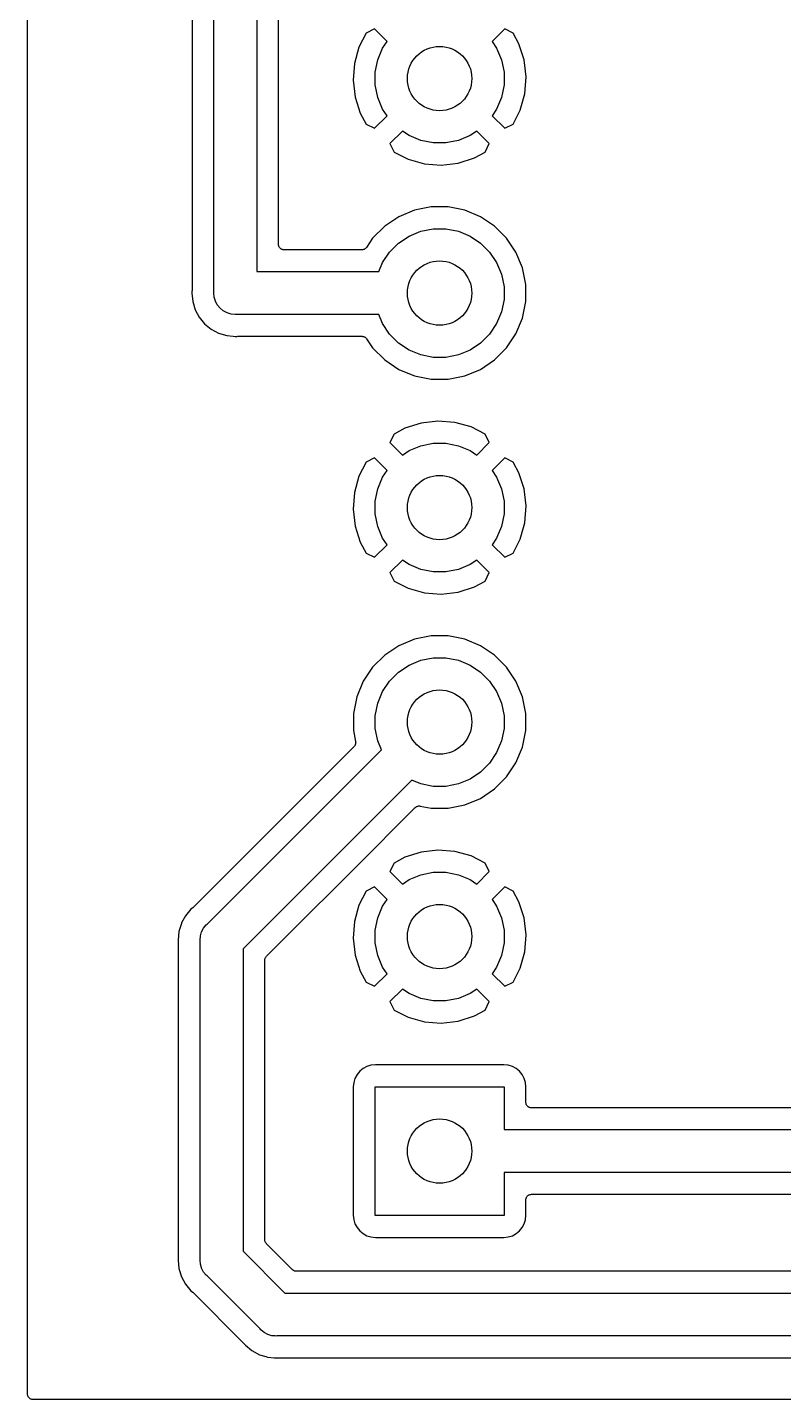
# Model space of a CAD drawing. Extents: x 102 to 177, y -151 to -48.
# Drawn here: x 102.16 to 119.77, y -150.57 to -118.59 of the extents above; entities that cross this region are included whole.
import ezdxf

# ---------------------------------------------------------------- set-up
doc = ezdxf.new("R2010")
doc.units = 0
doc.layers.add('BLACK', color=7, linetype='CONTINUOUS')

msp = doc.modelspace()

# ---------------------------------------------------------------- linework, layer by layer
at = {"layer": 'BLACK', "linetype": 'CONTINUOUS'}
for p, q in [((102.158, -150.445), (102.158, -47.675)), ((106.5, -124.755), (106.5, -93.0546)), ((105.992, -93.0858), (105.992, -124.724)), ((107.5, -93.53), (107.5, -124.28)), ((108.008, -123.645), (108.008, -94.165)), ((110.243, -118.622), (110.047, -118.719)), ((110.535, -118.914), (110.243, -118.622)), ((113.277, -118.622), (112.985, -118.914)), ((113.474, -118.72), (113.277, -118.622)), ((110.047, -118.719), (109.881, -119.045)), ((110.431, -119.069), (110.535, -118.914)), ((112.985, -118.914), (113.089, -119.069)), ((113.608, -118.97), (113.474, -118.72)), ((113.731, -119.347), (113.608, -118.97)), ((109.881, -119.045), (109.774, -119.426)), ((110.318, -119.342), (110.431, -119.069)), ((113.089, -119.069), (113.202, -119.342)), ((109.774, -119.426), (109.743, -119.82)), ((110.26, -119.632), (110.318, -119.342)), ((113.202, -119.342), (113.26, -119.632)), ((113.777, -119.74), (113.731, -119.347)), ((109.743, -119.82), (109.789, -120.213)), ((110.26, -119.928), (110.26, -119.632)), ((110.318, -120.218), (110.26, -119.928)), ((113.26, -119.928), (113.202, -120.218)), ((113.26, -119.632), (113.26, -119.928)), ((113.746, -120.134), (113.777, -119.74)), ((109.789, -120.213), (109.912, -120.59)), ((110.431, -120.491), (110.318, -120.218)), ((113.202, -120.218), (113.089, -120.491)), ((113.639, -120.515), (113.746, -120.134)), ((110.535, -120.646), (110.431, -120.491)), ((113.089, -120.491), (112.985, -120.646)), ((113.473, -120.841), (113.639, -120.515)), ((109.912, -120.59), (110.046, -120.84)), ((110.046, -120.84), (110.243, -120.938)), ((110.243, -120.938), (110.535, -120.646)), ((112.985, -120.646), (113.277, -120.938)), ((113.277, -120.938), (113.473, -120.841)), ((110.894, -121.005), (110.602, -121.297)), ((111.049, -121.109), (110.894, -121.005)), ((111.322, -121.222), (111.049, -121.109)), ((112.471, -121.109), (112.198, -121.222)), ((112.626, -121.005), (112.471, -121.109)), ((112.918, -121.297), (112.626, -121.005)), ((110.602, -121.297), (110.699, -121.493)), ((110.699, -121.493), (111.025, -121.659)), ((111.612, -121.28), (111.322, -121.222)), ((111.908, -121.28), (111.612, -121.28)), ((112.198, -121.222), (111.908, -121.28)), ((112.57, -121.628), (112.82, -121.494)), ((112.82, -121.494), (112.918, -121.297)), ((111.025, -121.659), (111.406, -121.766)), ((111.406, -121.766), (111.8, -121.797)), ((111.8, -121.797), (112.193, -121.751)), ((112.193, -121.751), (112.57, -121.628)), ((111.562, -122.772), (111.174, -122.849)), ((111.958, -122.772), (111.562, -122.772)), ((112.346, -122.849), (111.958, -122.772)), ((110.809, -123.001), (110.48, -123.22)), ((111.174, -122.849), (110.809, -123.001)), ((112.711, -123.001), (112.346, -122.849)), ((113.04, -123.22), (112.711, -123.001)), ((110.48, -123.22), (110.2, -123.5)), ((110.804, -123.615), (111.049, -123.451)), ((111.049, -123.451), (111.322, -123.338)), ((111.322, -123.338), (111.612, -123.28)), ((111.612, -123.28), (111.908, -123.28)), ((111.908, -123.28), (112.198, -123.338)), ((112.198, -123.338), (112.471, -123.451)), ((112.471, -123.451), (112.716, -123.615)), ((113.32, -123.5), (113.04, -123.22)), ((108.009, -123.657), (108.008, -123.645)), ((108.01, -123.669), (108.009, -123.657)), ((108.01, -123.67), (108.01, -123.669)), ((108.01, -123.669), (108.01, -123.669)), ((108.014, -123.681), (108.01, -123.67)), ((108.017, -123.693), (108.014, -123.681)), ((108.018, -123.693), (108.017, -123.693)), ((108.017, -123.693), (108.017, -123.693)), ((108.023, -123.704), (108.018, -123.693)), ((108.029, -123.715), (108.023, -123.704)), ((108.037, -123.725), (108.029, -123.715)), ((108.029, -123.715), (108.029, -123.715)), ((108.029, -123.715), (108.029, -123.715)), ((108.044, -123.734), (108.037, -123.725)), ((108.045, -123.734), (108.044, -123.734)), ((108.054, -123.742), (108.045, -123.734)), ((108.045, -123.734), (108.045, -123.734)), ((108.063, -123.75), (108.054, -123.742)), ((108.064, -123.75), (108.063, -123.75)), ((108.075, -123.756), (108.064, -123.75)), ((108.064, -123.75), (108.064, -123.75)), ((108.085, -123.762), (108.075, -123.756)), ((108.086, -123.762), (108.085, -123.762)), ((108.085, -123.762), (108.085, -123.762)), ((108.097, -123.766), (108.086, -123.762)), ((108.109, -123.769), (108.097, -123.766)), ((108.121, -123.771), (108.109, -123.769)), ((108.109, -123.769), (108.109, -123.769)), ((108.109, -123.769), (108.109, -123.769)), ((108.133, -123.772), (108.121, -123.771)), ((108.134, -123.772), (108.133, -123.772)), ((108.135, -123.772), (108.134, -123.772)), ((108.134, -123.772), (108.134, -123.772)), ((108.134, -123.772), (108.134, -123.772)), ((109.951, -123.772), (108.135, -123.772)), ((109.962, -123.771), (109.951, -123.772)), ((109.974, -123.77), (109.962, -123.771)), ((109.975, -123.77), (109.974, -123.77)), ((109.987, -123.766), (109.975, -123.77)), ((109.975, -123.77), (109.975, -123.77)), ((109.998, -123.763), (109.987, -123.766)), ((109.999, -123.762), (109.998, -123.763)), ((109.998, -123.763), (109.998, -123.763)), ((110.009, -123.757), (109.999, -123.762)), ((110.02, -123.751), (110.009, -123.757)), ((110.021, -123.751), (110.02, -123.751)), ((110.02, -123.751), (110.02, -123.751)), ((110.03, -123.743), (110.021, -123.751)), ((110.039, -123.736), (110.03, -123.743)), ((110.04, -123.736), (110.039, -123.736)), ((110.048, -123.726), (110.04, -123.735)), ((110.04, -123.735), (110.04, -123.736)), ((110.055, -123.717), (110.048, -123.726)), ((110.056, -123.716), (110.055, -123.717)), ((110.2, -123.5), (110.056, -123.716)), ((110.056, -123.716), (110.056, -123.716)), ((110.056, -123.716), (110.056, -123.716)), ((110.056, -123.716), (110.056, -123.716)), ((110.595, -123.824), (110.804, -123.615)), ((112.716, -123.615), (112.925, -123.824)), ((113.539, -123.829), (113.32, -123.5)), ((110.344, -124.28), (110.431, -124.069)), ((110.431, -124.069), (110.595, -123.824)), ((112.925, -123.824), (113.089, -124.069)), ((113.089, -124.069), (113.202, -124.342)), ((113.691, -124.194), (113.539, -123.829)), ((107.5, -124.28), (110.344, -124.28)), ((113.202, -124.342), (113.26, -124.632)), ((113.768, -124.582), (113.691, -124.194)), ((105.992, -124.726), (105.991, -124.731)), ((105.991, -124.731), (105.991, -124.737)), ((105.992, -124.724), (105.992, -124.726)), ((113.26, -124.632), (113.26, -124.928)), ((113.768, -124.978), (113.768, -124.582)), ((105.991, -124.737), (105.987, -124.78)), ((105.987, -124.78), (106.007, -124.978)), ((106.007, -124.978), (106.064, -125.168)), ((106.498, -124.78), (106.5, -124.755)), ((106.507, -124.878), (106.498, -124.78)), ((106.536, -124.972), (106.507, -124.878)), ((106.581, -125.058), (106.536, -124.972)), ((113.26, -124.928), (113.202, -125.218)), ((113.691, -125.366), (113.768, -124.978)), ((106.064, -125.168), (106.158, -125.343)), ((106.158, -125.343), (106.284, -125.496)), ((106.582, -125.059), (106.581, -125.058)), ((106.645, -125.135), (106.582, -125.059)), ((106.721, -125.198), (106.645, -125.135)), ((106.808, -125.244), (106.721, -125.198)), ((106.902, -125.273), (106.808, -125.244)), ((107, -125.282), (106.902, -125.273)), ((107.025, -125.28), (107, -125.282)), ((110.344, -125.28), (107.025, -125.28)), ((110.431, -125.491), (110.344, -125.28)), ((113.202, -125.218), (113.089, -125.491)), ((113.539, -125.731), (113.691, -125.366)), ((106.284, -125.496), (106.437, -125.622)), ((106.437, -125.622), (106.612, -125.716)), ((110.595, -125.736), (110.431, -125.491)), ((113.089, -125.491), (112.925, -125.736)), ((106.612, -125.716), (106.802, -125.773)), ((106.802, -125.773), (106.95, -125.788)), ((106.95, -125.788), (107, -125.793)), ((107, -125.793), (107.043, -125.789)), ((107.043, -125.789), (107.045, -125.788)), ((107.045, -125.788), (107.05, -125.789)), ((107.05, -125.789), (107.056, -125.788)), ((107.056, -125.788), (109.951, -125.788)), ((109.951, -125.788), (109.951, -125.788)), ((109.951, -125.788), (109.951, -125.788)), ((109.951, -125.788), (109.951, -125.788)), ((109.951, -125.788), (109.952, -125.788)), ((109.952, -125.788), (109.964, -125.789)), ((109.964, -125.789), (109.976, -125.791)), ((109.976, -125.791), (109.976, -125.791)), ((109.976, -125.791), (109.977, -125.791)), ((109.977, -125.791), (109.988, -125.794)), ((109.988, -125.794), (110, -125.798)), ((110, -125.798), (110, -125.798)), ((110, -125.798), (110.001, -125.798)), ((110.001, -125.798), (110.011, -125.804)), ((110.011, -125.804), (110.021, -125.81)), ((110.021, -125.81), (110.022, -125.81)), ((110.022, -125.81), (110.022, -125.81)), ((110.022, -125.81), (110.031, -125.818)), ((110.031, -125.818), (110.041, -125.825)), ((110.041, -125.825), (110.041, -125.826)), ((110.041, -125.826), (110.041, -125.826)), ((110.041, -125.826), (110.049, -125.835)), ((110.049, -125.835), (110.056, -125.844)), ((110.056, -125.844), (110.2, -126.06)), ((110.804, -125.945), (110.595, -125.736)), ((111.049, -126.109), (110.804, -125.945)), ((112.716, -125.945), (112.471, -126.109)), ((112.925, -125.736), (112.716, -125.945)), ((113.32, -126.06), (113.398, -125.943)), ((113.398, -125.943), (113.539, -125.731)), ((113.398, -125.943), (113.398, -125.943)), ((110.2, -126.06), (110.48, -126.34)), ((111.322, -126.222), (111.049, -126.109)), ((111.612, -126.28), (111.322, -126.222)), ((111.908, -126.28), (111.612, -126.28)), ((112.198, -126.222), (111.908, -126.28)), ((112.471, -126.109), (112.198, -126.222)), ((113.04, -126.34), (113.32, -126.06)), ((110.48, -126.34), (110.809, -126.559)), ((110.809, -126.559), (111.174, -126.711)), ((112.346, -126.711), (112.711, -126.559)), ((112.711, -126.559), (113.04, -126.34)), ((111.174, -126.711), (111.562, -126.788)), ((111.562, -126.788), (111.958, -126.788)), ((111.958, -126.788), (112.346, -126.711)), ((110.95, -127.932), (110.7, -128.066)), ((111.327, -127.809), (110.95, -127.932)), ((111.72, -127.763), (111.327, -127.809)), ((112.114, -127.794), (111.72, -127.763)), ((112.495, -127.901), (112.114, -127.794)), ((112.821, -128.067), (112.495, -127.901)), ((110.7, -128.066), (110.602, -128.263)), ((112.918, -128.263), (112.821, -128.067)), ((110.602, -128.263), (110.894, -128.555)), ((110.894, -128.555), (111.049, -128.451)), ((111.049, -128.451), (111.322, -128.338)), ((111.322, -128.338), (111.612, -128.28)), ((111.612, -128.28), (111.908, -128.28)), ((111.908, -128.28), (112.198, -128.338)), ((112.198, -128.338), (112.471, -128.451)), ((112.471, -128.451), (112.626, -128.555)), ((112.626, -128.555), (112.918, -128.263)), ((110.047, -128.719), (109.881, -129.045)), ((110.243, -128.622), (110.047, -128.719)), ((110.535, -128.914), (110.243, -128.622)), ((113.277, -128.622), (112.985, -128.914)), ((113.474, -128.72), (113.277, -128.622)), ((113.608, -128.97), (113.474, -128.72)), ((109.881, -129.045), (109.774, -129.426)), ((110.318, -129.342), (110.431, -129.069)), ((110.431, -129.069), (110.535, -128.914)), ((112.985, -128.914), (113.089, -129.069)), ((113.089, -129.069), (113.202, -129.342)), ((113.731, -129.347), (113.608, -128.97)), ((109.774, -129.426), (109.743, -129.82)), ((110.26, -129.632), (110.318, -129.342)), ((113.202, -129.342), (113.26, -129.632)), ((113.777, -129.74), (113.731, -129.347)), ((109.743, -129.82), (109.789, -130.213)), ((110.26, -129.928), (110.26, -129.632)), ((113.26, -129.632), (113.26, -129.928)), ((113.746, -130.134), (113.777, -129.74)), ((110.318, -130.218), (110.26, -129.928)), ((113.26, -129.928), (113.202, -130.218)), ((113.639, -130.515), (113.746, -130.134)), ((109.789, -130.213), (109.912, -130.59)), ((110.431, -130.491), (110.318, -130.218)), ((110.535, -130.646), (110.431, -130.491)), ((113.089, -130.491), (112.985, -130.646)), ((113.202, -130.218), (113.089, -130.491)), ((109.912, -130.59), (110.046, -130.84)), ((110.243, -130.938), (110.535, -130.646)), ((112.985, -130.646), (113.277, -130.938)), ((113.473, -130.841), (113.639, -130.515)), ((110.046, -130.84), (110.243, -130.938)), ((110.894, -131.005), (110.602, -131.297)), ((111.049, -131.109), (110.894, -131.005)), ((111.322, -131.222), (111.049, -131.109)), ((112.471, -131.109), (112.198, -131.222)), ((112.626, -131.005), (112.471, -131.109)), ((112.918, -131.297), (112.626, -131.005)), ((113.277, -130.938), (113.473, -130.841)), ((110.602, -131.297), (110.699, -131.493)), ((111.612, -131.28), (111.322, -131.222)), ((111.908, -131.28), (111.612, -131.28)), ((112.198, -131.222), (111.908, -131.28)), ((112.82, -131.494), (112.918, -131.297)), ((110.699, -131.493), (111.025, -131.659)), ((111.025, -131.659), (111.406, -131.766)), ((111.406, -131.766), (111.8, -131.797)), ((111.8, -131.797), (112.193, -131.751)), ((112.193, -131.751), (112.57, -131.628)), ((112.57, -131.628), (112.82, -131.494)), ((110.809, -133.001), (110.48, -133.22)), ((111.174, -132.849), (110.809, -133.001)), ((111.562, -132.772), (111.174, -132.849)), ((111.958, -132.772), (111.562, -132.772)), ((112.346, -132.849), (111.958, -132.772)), ((112.711, -133.001), (112.346, -132.849)), ((113.04, -133.22), (112.711, -133.001)), ((110.48, -133.22), (110.2, -133.5)), ((111.049, -133.451), (111.322, -133.338)), ((111.322, -133.338), (111.612, -133.28)), ((111.612, -133.28), (111.908, -133.28)), ((111.908, -133.28), (112.198, -133.338)), ((112.198, -133.338), (112.471, -133.451)), ((113.32, -133.5), (113.04, -133.22)), ((110.2, -133.5), (109.981, -133.829)), ((110.595, -133.824), (110.804, -133.615)), ((110.804, -133.615), (111.049, -133.451)), ((112.471, -133.451), (112.716, -133.615)), ((112.716, -133.615), (112.925, -133.824)), ((113.539, -133.829), (113.32, -133.5)), ((109.981, -133.829), (109.829, -134.194)), ((110.431, -134.069), (110.595, -133.824)), ((112.925, -133.824), (113.089, -134.069)), ((113.691, -134.194), (113.539, -133.829)), ((109.829, -134.194), (109.752, -134.582)), ((110.318, -134.342), (110.431, -134.069)), ((113.089, -134.069), (113.202, -134.342)), ((113.768, -134.582), (113.691, -134.194)), ((109.752, -134.582), (109.752, -134.978)), ((110.26, -134.632), (110.318, -134.342)), ((110.26, -134.928), (110.26, -134.632)), ((113.202, -134.342), (113.26, -134.632)), ((113.26, -134.632), (113.26, -134.928)), ((113.768, -134.978), (113.768, -134.582)), ((110.318, -135.218), (110.26, -134.928)), ((113.26, -134.928), (113.202, -135.218)), ((109.752, -134.978), (109.803, -135.232)), ((109.802, -135.283), (109.799, -135.294)), ((109.803, -135.282), (109.802, -135.283)), ((109.802, -135.283), (109.802, -135.283)), ((109.803, -135.232), (109.803, -135.233)), ((109.803, -135.233), (109.803, -135.233)), ((109.803, -135.233), (109.803, -135.233)), ((109.803, -135.233), (109.803, -135.234)), ((109.803, -135.234), (109.804, -135.246)), ((109.804, -135.27), (109.803, -135.282)), ((109.804, -135.246), (109.805, -135.257)), ((109.805, -135.259), (109.804, -135.27)), ((109.805, -135.257), (109.805, -135.258)), ((109.805, -135.258), (109.805, -135.259)), ((110.405, -135.428), (110.318, -135.218)), ((113.202, -135.218), (113.089, -135.491)), ((113.691, -135.366), (113.768, -134.978)), ((109.768, -135.347), (106.007, -139.108)), ((106.344, -139.489), (110.405, -135.428)), ((109.775, -135.338), (109.768, -135.347)), ((109.783, -135.329), (109.775, -135.338)), ((109.784, -135.327), (109.783, -135.328)), ((109.783, -135.328), (109.783, -135.329)), ((109.789, -135.317), (109.784, -135.327)), ((109.795, -135.307), (109.789, -135.317)), ((109.799, -135.294), (109.795, -135.306)), ((109.795, -135.306), (109.795, -135.306)), ((109.795, -135.306), (109.795, -135.307)), ((113.089, -135.491), (112.925, -135.736)), ((113.539, -135.731), (113.691, -135.366)), ((112.925, -135.736), (112.716, -135.945)), ((113.32, -136.06), (113.539, -135.731)), ((111.112, -136.135), (107.18, -140.067)), ((111.322, -136.222), (111.112, -136.135)), ((111.612, -136.28), (111.322, -136.222)), ((112.198, -136.222), (111.908, -136.28)), ((112.471, -136.109), (112.198, -136.222)), ((112.716, -135.945), (112.471, -136.109)), ((113.04, -136.34), (113.32, -136.06)), ((111.908, -136.28), (111.612, -136.28)), ((112.346, -136.711), (112.711, -136.559)), ((112.711, -136.559), (113.04, -136.34)), ((109.767, -138.199), (111.193, -136.772)), ((111.193, -136.772), (111.194, -136.772)), ((111.194, -136.772), (111.195, -136.771)), ((111.194, -136.772), (111.194, -136.772)), ((111.194, -136.772), (111.194, -136.772)), ((111.195, -136.771), (111.204, -136.764)), ((111.204, -136.764), (111.213, -136.756)), ((111.213, -136.756), (111.214, -136.756)), ((111.214, -136.755), (111.224, -136.75)), ((111.214, -136.756), (111.214, -136.755)), ((111.224, -136.75), (111.235, -136.745)), ((111.235, -136.745), (111.235, -136.744)), ((111.235, -136.744), (111.236, -136.744)), ((111.236, -136.744), (111.247, -136.741)), ((111.247, -136.741), (111.259, -136.737)), ((111.259, -136.737), (111.259, -136.737)), ((111.259, -136.737), (111.26, -136.737)), ((111.26, -136.737), (111.272, -136.736)), ((111.272, -136.736), (111.283, -136.735)), ((111.283, -136.735), (111.284, -136.735)), ((111.284, -136.735), (111.284, -136.735)), ((111.284, -136.735), (111.296, -136.736)), ((111.296, -136.736), (111.308, -136.737)), ((111.308, -136.737), (111.562, -136.788)), ((111.562, -136.788), (111.958, -136.788)), ((111.958, -136.788), (112.346, -136.711)), ((111.327, -137.809), (110.95, -137.932)), ((111.72, -137.763), (111.327, -137.809)), ((112.114, -137.794), (111.72, -137.763)), ((112.495, -137.901), (112.114, -137.794)), ((110.7, -138.066), (110.602, -138.263)), ((110.95, -137.932), (110.7, -138.066)), ((112.821, -138.067), (112.495, -137.901)), ((112.918, -138.263), (112.821, -138.067)), ((108.233, -139.733), (109.767, -138.199)), ((109.767, -138.199), (109.767, -138.199)), ((110.602, -138.263), (110.894, -138.555)), ((110.894, -138.555), (111.049, -138.451)), ((111.049, -138.451), (111.322, -138.338)), ((111.322, -138.338), (111.612, -138.28)), ((111.612, -138.28), (111.908, -138.28)), ((111.908, -138.28), (112.198, -138.338)), ((112.198, -138.338), (112.471, -138.451)), ((112.471, -138.451), (112.626, -138.555)), ((112.626, -138.555), (112.918, -138.263)), ((110.047, -138.719), (109.881, -139.045)), ((110.243, -138.622), (110.047, -138.719)), ((110.535, -138.914), (110.243, -138.622)), ((113.277, -138.622), (112.985, -138.914)), ((113.474, -138.72), (113.277, -138.622)), ((113.608, -138.97), (113.474, -138.72)), ((105.997, -139.116), (105.964, -139.144)), ((106.001, -139.112), (105.997, -139.116)), ((106.005, -139.109), (106.001, -139.112)), ((106.007, -139.108), (106.005, -139.109)), ((109.881, -139.045), (109.774, -139.426)), ((110.318, -139.342), (110.431, -139.069)), ((110.431, -139.069), (110.535, -138.914)), ((112.985, -138.914), (113.089, -139.069)), ((113.089, -139.069), (113.202, -139.342)), ((113.731, -139.347), (113.608, -138.97)), ((105.838, -139.297), (105.749, -139.463)), ((105.964, -139.144), (105.838, -139.297)), ((109.774, -139.426), (109.743, -139.82)), ((110.26, -139.632), (110.318, -139.342)), ((113.202, -139.342), (113.26, -139.632)), ((113.777, -139.74), (113.731, -139.347)), ((105.687, -139.662), (105.667, -139.86)), ((105.744, -139.472), (105.687, -139.662)), ((105.749, -139.463), (105.744, -139.472)), ((105.749, -139.463), (105.749, -139.463)), ((106.178, -139.86), (106.187, -139.762)), ((106.187, -139.762), (106.196, -139.733)), ((106.196, -139.733), (106.216, -139.668)), ((106.216, -139.668), (106.262, -139.581)), ((106.262, -139.581), (106.325, -139.505)), ((106.325, -139.505), (106.344, -139.489)), ((107.725, -140.24), (108.232, -139.733)), ((108.232, -139.733), (108.233, -139.733)), ((110.26, -139.928), (110.26, -139.632)), ((113.26, -139.632), (113.26, -139.928)), ((113.746, -140.134), (113.777, -139.74)), ((105.667, -139.86), (105.671, -139.903)), ((105.671, -139.903), (105.672, -139.905)), ((105.672, -139.905), (105.671, -139.91)), ((105.671, -139.91), (105.672, -139.916)), ((105.672, -139.916), (105.672, -147.264)), ((106.18, -139.885), (106.178, -139.86)), ((106.18, -147.295), (106.18, -139.885)), ((107.18, -140.067), (107.18, -147.113)), ((109.743, -139.82), (109.789, -140.213)), ((110.318, -140.218), (110.26, -139.928)), ((113.26, -139.928), (113.202, -140.218)), ((107.688, -140.328), (107.689, -140.317)), ((107.688, -140.33), (107.688, -140.328)), ((107.688, -146.85), (107.688, -140.33)), ((107.688, -140.33), (107.688, -140.33)), ((107.688, -140.33), (107.688, -140.33)), ((107.688, -140.33), (107.688, -140.33)), ((107.689, -140.317), (107.691, -140.305)), ((107.691, -140.304), (107.694, -140.293)), ((107.691, -140.305), (107.691, -140.304)), ((107.691, -140.304), (107.691, -140.304)), ((107.694, -140.293), (107.698, -140.281)), ((107.698, -140.28), (107.704, -140.27)), ((107.698, -140.281), (107.698, -140.28)), ((107.698, -140.281), (107.698, -140.281)), ((107.704, -140.27), (107.709, -140.259)), ((107.709, -140.259), (107.71, -140.259)), ((107.71, -140.258), (107.718, -140.249)), ((107.71, -140.259), (107.71, -140.258)), ((107.718, -140.249), (107.725, -140.24)), ((109.789, -140.213), (109.912, -140.59)), ((110.431, -140.491), (110.318, -140.218)), ((113.202, -140.218), (113.089, -140.491)), ((113.639, -140.515), (113.746, -140.134)), ((109.912, -140.59), (110.046, -140.84)), ((110.243, -140.938), (110.535, -140.646)), ((110.535, -140.646), (110.431, -140.491)), ((113.089, -140.491), (112.985, -140.646)), ((112.985, -140.646), (113.277, -140.938)), ((113.473, -140.841), (113.639, -140.515)), ((110.046, -140.84), (110.243, -140.938)), ((110.894, -141.005), (110.602, -141.297)), ((111.049, -141.109), (110.894, -141.005)), ((112.626, -141.005), (112.471, -141.109)), ((112.918, -141.297), (112.626, -141.005)), ((113.277, -140.938), (113.473, -140.841)), ((110.602, -141.297), (110.699, -141.493)), ((111.322, -141.222), (111.049, -141.109)), ((111.612, -141.28), (111.322, -141.222)), ((111.908, -141.28), (111.612, -141.28)), ((112.198, -141.222), (111.908, -141.28)), ((112.471, -141.109), (112.198, -141.222)), ((112.82, -141.494), (112.918, -141.297)), ((110.699, -141.493), (111.025, -141.659)), ((111.025, -141.659), (111.406, -141.766)), ((112.193, -141.751), (112.57, -141.628)), ((112.57, -141.628), (112.82, -141.494)), ((111.406, -141.766), (111.8, -141.797)), ((111.8, -141.797), (112.193, -141.751)), ((109.899, -142.919), (109.836, -142.996)), ((109.976, -142.856), (109.899, -142.919)), ((110.065, -142.808), (109.976, -142.856)), ((110.16, -142.779), (110.065, -142.808)), ((110.266, -142.769), (110.16, -142.779)), ((113.254, -142.769), (110.266, -142.769)), ((113.36, -142.779), (113.254, -142.769)), ((113.455, -142.808), (113.36, -142.779)), ((113.544, -142.856), (113.455, -142.808)), ((113.621, -142.919), (113.544, -142.856)), ((113.684, -142.996), (113.621, -142.919)), ((109.759, -143.18), (109.749, -143.286)), ((109.749, -143.286), (109.749, -146.274)), ((109.788, -143.085), (109.759, -143.18)), ((109.836, -142.996), (109.788, -143.085)), ((110.26, -146.28), (110.26, -143.28)), ((110.26, -143.28), (113.26, -143.28)), ((113.26, -143.28), (113.26, -144.28)), ((113.732, -143.085), (113.684, -142.996)), ((113.761, -143.18), (113.732, -143.085)), ((113.771, -143.286), (113.761, -143.18)), ((113.771, -143.645), (113.771, -143.286)), ((113.772, -143.657), (113.771, -143.645)), ((113.773, -143.669), (113.772, -143.657)), ((113.773, -143.67), (113.773, -143.669)), ((113.773, -143.669), (113.773, -143.669)), ((113.777, -143.681), (113.773, -143.67)), ((113.78, -143.693), (113.777, -143.681)), ((113.781, -143.693), (113.78, -143.693)), ((113.786, -143.704), (113.781, -143.693)), ((113.781, -143.693), (113.781, -143.693)), ((113.792, -143.715), (113.786, -143.704)), ((113.8, -143.725), (113.792, -143.715)), ((113.792, -143.715), (113.792, -143.715)), ((113.792, -143.715), (113.792, -143.715)), ((113.807, -143.734), (113.8, -143.725)), ((113.808, -143.734), (113.807, -143.734)), ((113.817, -143.742), (113.808, -143.734)), ((113.808, -143.734), (113.808, -143.734)), ((113.826, -143.75), (113.817, -143.742)), ((113.827, -143.75), (113.826, -143.75)), ((113.838, -143.756), (113.827, -143.75)), ((113.827, -143.75), (113.827, -143.75)), ((113.848, -143.762), (113.838, -143.756)), ((113.849, -143.762), (113.848, -143.762)), ((113.848, -143.762), (113.848, -143.762)), ((113.86, -143.766), (113.849, -143.762)), ((113.872, -143.769), (113.86, -143.766)), ((113.873, -143.769), (113.872, -143.769)), ((113.872, -143.769), (113.872, -143.769)), ((113.884, -143.771), (113.873, -143.769)), ((113.896, -143.772), (113.884, -143.771)), ((113.897, -143.772), (113.896, -143.772)), ((113.898, -143.772), (113.897, -143.772)), ((113.897, -143.772), (113.897, -143.772)), ((113.897, -143.772), (113.897, -143.772)), ((132.88, -143.772), (113.898, -143.772)), ((113.26, -144.28), (133.143, -144.28)), ((133.325, -145.28), (113.26, -145.28)), ((113.26, -145.28), (113.26, -146.28)), ((113.787, -145.855), (113.793, -145.844)), ((113.793, -145.843), (113.801, -145.834)), ((113.793, -145.844), (113.793, -145.843)), ((113.793, -145.844), (113.793, -145.844)), ((113.801, -145.834), (113.809, -145.825)), ((113.809, -145.824), (113.819, -145.817)), ((113.809, -145.825), (113.809, -145.824)), ((113.809, -145.825), (113.809, -145.825)), ((113.819, -145.817), (113.828, -145.809)), ((113.828, -145.809), (113.828, -145.809)), ((113.828, -145.809), (113.829, -145.809)), ((113.829, -145.809), (113.839, -145.803)), ((113.839, -145.803), (113.85, -145.798)), ((113.85, -145.797), (113.862, -145.794)), ((113.85, -145.798), (113.85, -145.797)), ((113.85, -145.797), (113.85, -145.797)), ((113.862, -145.794), (113.873, -145.79)), ((113.873, -145.79), (113.874, -145.79)), ((113.874, -145.79), (113.886, -145.789)), ((113.874, -145.79), (113.874, -145.79)), ((113.886, -145.789), (113.898, -145.788)), ((113.898, -145.788), (133.294, -145.788)), ((113.771, -145.913), (113.772, -145.901)), ((113.771, -145.914), (113.771, -145.913)), ((113.771, -145.915), (113.771, -145.914)), ((113.771, -145.914), (113.771, -145.914)), ((113.771, -145.914), (113.771, -145.914)), ((113.771, -146.274), (113.771, -145.915)), ((113.772, -145.901), (113.774, -145.889)), ((113.774, -145.889), (113.777, -145.877)), ((113.774, -145.889), (113.774, -145.889)), ((113.774, -145.889), (113.774, -145.889)), ((113.777, -145.877), (113.781, -145.866)), ((113.781, -145.865), (113.787, -145.855)), ((113.781, -145.866), (113.781, -145.865)), ((113.781, -145.865), (113.781, -145.865)), ((109.749, -146.274), (109.759, -146.38)), ((109.759, -146.38), (109.788, -146.475)), ((109.788, -146.475), (109.836, -146.564)), ((113.26, -146.28), (110.26, -146.28)), ((113.684, -146.564), (113.732, -146.475)), ((113.732, -146.475), (113.761, -146.38)), ((113.761, -146.38), (113.771, -146.274)), ((109.836, -146.564), (109.899, -146.641)), ((109.899, -146.641), (109.976, -146.704)), ((109.976, -146.704), (110.065, -146.752)), ((110.065, -146.752), (110.16, -146.781)), ((110.16, -146.781), (110.266, -146.791)), ((110.266, -146.791), (113.254, -146.791)), ((113.254, -146.791), (113.36, -146.781)), ((113.36, -146.781), (113.455, -146.752)), ((113.455, -146.752), (113.544, -146.704)), ((113.544, -146.704), (113.621, -146.641)), ((113.621, -146.641), (113.684, -146.564)), ((107.18, -147.113), (108.157, -148.09)), ((107.689, -146.862), (107.688, -146.85)), ((107.69, -146.873), (107.689, -146.862)), ((107.69, -146.874), (107.69, -146.873)), ((107.69, -146.875), (107.69, -146.874)), ((107.694, -146.886), (107.69, -146.875)), ((107.697, -146.897), (107.694, -146.886)), ((107.697, -146.898), (107.697, -146.897)), ((107.698, -146.898), (107.697, -146.898)), ((107.703, -146.909), (107.698, -146.898)), ((107.708, -146.919), (107.703, -146.909)), ((107.709, -146.92), (107.708, -146.919)), ((107.717, -146.929), (107.709, -146.92)), ((107.709, -146.92), (107.709, -146.92)), ((107.724, -146.938), (107.717, -146.929)), ((107.725, -146.939), (107.724, -146.938)), ((107.725, -146.94), (107.725, -146.939)), ((107.725, -146.939), (107.725, -146.939)), ((107.725, -146.939), (107.725, -146.939)), ((108.33, -147.545), (107.725, -146.94)), ((105.671, -147.277), (105.667, -147.32)), ((105.667, -147.32), (105.687, -147.518)), ((105.672, -147.266), (105.671, -147.271)), ((105.671, -147.271), (105.671, -147.277)), ((105.672, -147.264), (105.672, -147.266)), ((106.178, -147.32), (106.18, -147.295)), ((106.187, -147.418), (106.178, -147.32)), ((106.213, -147.503), (106.187, -147.418)), ((105.687, -147.518), (105.744, -147.708)), ((105.744, -147.708), (105.838, -147.883)), ((106.216, -147.512), (106.213, -147.503)), ((106.262, -147.599), (106.216, -147.512)), ((106.325, -147.675), (106.262, -147.599)), ((106.344, -147.691), (106.325, -147.675)), ((107.579, -148.926), (106.344, -147.691)), ((108.339, -147.552), (108.33, -147.545)), ((108.348, -147.56), (108.339, -147.552)), ((108.349, -147.56), (108.348, -147.56)), ((108.349, -147.561), (108.349, -147.56)), ((108.36, -147.566), (108.349, -147.561)), ((108.37, -147.572), (108.36, -147.566)), ((108.371, -147.572), (108.37, -147.572)), ((108.383, -147.576), (108.371, -147.572)), ((108.371, -147.572), (108.371, -147.572)), ((108.394, -147.579), (108.383, -147.576)), ((108.395, -147.579), (108.394, -147.579)), ((108.394, -147.579), (108.394, -147.579)), ((108.407, -147.581), (108.395, -147.579)), ((108.418, -147.582), (108.407, -147.581)), ((108.42, -147.582), (108.418, -147.582)), ((136.69, -147.582), (108.42, -147.582)), ((108.42, -147.582), (108.42, -147.582)), ((108.42, -147.582), (108.42, -147.582)), ((108.42, -147.582), (108.42, -147.582)), ((105.838, -147.883), (105.964, -148.036)), ((105.964, -148.036), (105.997, -148.064)), ((105.997, -148.064), (105.999, -148.065)), ((105.999, -148.065), (106.003, -148.069)), ((106.003, -148.069), (106.007, -148.072)), ((106.007, -148.072), (107.198, -149.263)), ((108.157, -148.09), (136.953, -148.09)), ((107.595, -148.945), (107.579, -148.926)), ((107.671, -149.008), (107.595, -148.945)), ((107.758, -149.054), (107.671, -149.008)), ((107.198, -149.263), (107.199, -149.265)), ((107.199, -149.265), (107.202, -149.269)), ((107.202, -149.269), (107.206, -149.273)), ((107.206, -149.273), (107.234, -149.306)), ((107.234, -149.306), (107.387, -149.432)), ((107.852, -149.083), (107.758, -149.054)), ((107.925, -149.09), (107.852, -149.083)), ((107.95, -149.092), (107.925, -149.09)), ((107.925, -149.09), (107.925, -149.09)), ((107.975, -149.09), (107.95, -149.092)), ((137.135, -149.09), (107.975, -149.09)), ((107.387, -149.432), (107.562, -149.526)), ((107.562, -149.526), (107.715, -149.572)), ((107.715, -149.572), (107.715, -149.572)), ((107.715, -149.572), (107.752, -149.583)), ((107.752, -149.583), (107.761, -149.584)), ((107.761, -149.584), (107.761, -149.584)), ((107.761, -149.584), (107.907, -149.599)), ((107.907, -149.599), (107.907, -149.599)), ((107.907, -149.599), (107.95, -149.603)), ((107.95, -149.603), (107.993, -149.599)), ((107.993, -149.599), (107.995, -149.598)), ((107.995, -149.598), (108, -149.599)), ((108, -149.599), (108.006, -149.598)), ((108.006, -149.598), (137.104, -149.598)), ((102.159, -150.457), (102.158, -150.445)), ((102.16, -150.469), (102.159, -150.457)), ((102.16, -150.47), (102.16, -150.469)), ((102.16, -150.469), (102.16, -150.469)), ((102.164, -150.481), (102.16, -150.47)), ((102.167, -150.493), (102.164, -150.481)), ((102.168, -150.493), (102.167, -150.493)), ((102.167, -150.493), (102.167, -150.493)), ((102.173, -150.504), (102.168, -150.493)), ((102.179, -150.515), (102.173, -150.504)), ((102.187, -150.525), (102.179, -150.515)), ((102.179, -150.515), (102.179, -150.515)), ((102.179, -150.515), (102.179, -150.515)), ((102.194, -150.534), (102.187, -150.525)), ((102.195, -150.534), (102.194, -150.534)), ((102.204, -150.542), (102.195, -150.534)), ((102.195, -150.534), (102.195, -150.534)), ((102.213, -150.55), (102.204, -150.542)), ((102.214, -150.55), (102.213, -150.55)), ((102.225, -150.556), (102.214, -150.55)), ((102.214, -150.55), (102.214, -150.55)), ((102.235, -150.562), (102.225, -150.556)), ((102.236, -150.562), (102.235, -150.562)), ((102.235, -150.562), (102.235, -150.562)), ((102.247, -150.566), (102.236, -150.562)), ((102.259, -150.569), (102.247, -150.566)), ((102.271, -150.571), (102.259, -150.569)), ((102.259, -150.569), (102.259, -150.569)), ((102.259, -150.569), (102.259, -150.569)), ((102.283, -150.572), (102.271, -150.571)), ((102.284, -150.572), (102.283, -150.572)), ((102.285, -150.572), (102.284, -150.572)), ((102.284, -150.572), (102.284, -150.572)), ((102.284, -150.572), (102.284, -150.572)), ((177.115, -150.572), (102.285, -150.572))]:
    msp.add_line(p, q, dxfattribs=at)
at = {"layer": 'BLACK'}
for centre in [(111.76, -119.78), (111.76, -124.78), (111.76, -129.78), (111.76, -134.78), (111.76, -139.78), (111.76, -144.78)]:
    msp.add_circle(centre, 0.75, dxfattribs=at)

doc.saveas('drawing.dxf')
